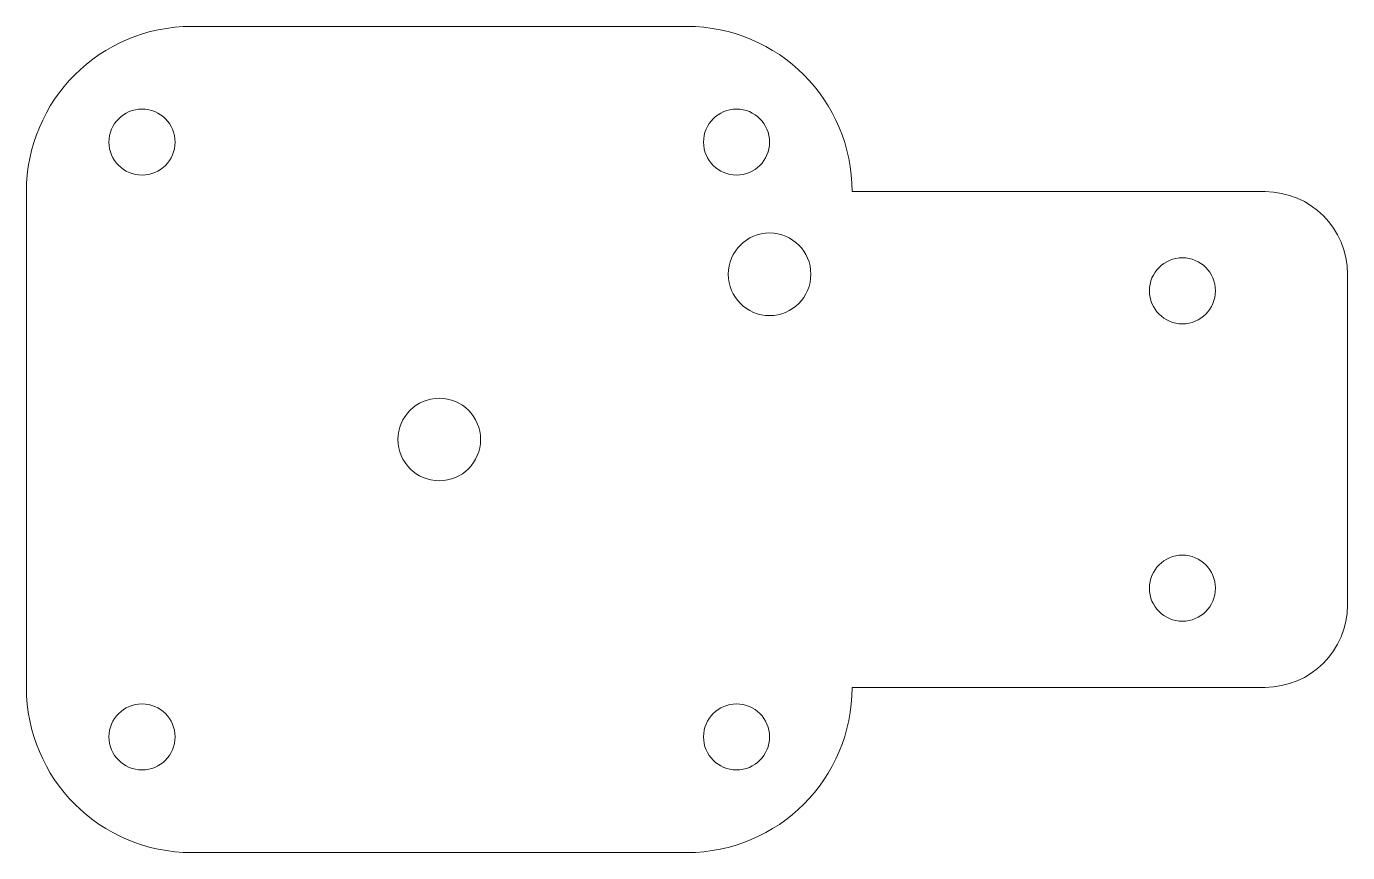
# Model space of a CAD drawing. Header units: millimetres. Extents: x 0 to 80, y 0 to 50.
import ezdxf

# ---------------------------------------------------------------- set-up
doc = ezdxf.new("R2010")
doc.units = ezdxf.units.MM

msp = doc.modelspace()

# ---------------------------------------------------------------- linework, layer by layer
at = {"color": 7, "linetype": 'Continuous', "lineweight": 15}
for p, q in [((10, 50), (40, 50)), ((0, 10), (0, 40)), ((50, 40), (75, 40)), ((80, 35), (80, 15)), ((50, 10), (75, 10)), ((10, 0), (40, 0))]:
    msp.add_line(p, q, dxfattribs=at)
for centre, radius in [((7, 43), 2), ((43, 43), 2), ((45, 35), 2.5), ((70, 34), 2), ((25, 25), 2.5), ((70, 16), 2), ((7, 7), 2), ((43, 7), 2)]:
    msp.add_circle(centre, radius, dxfattribs=at)
for centre, radius, start, end in [((10, 40), 10, 90, 180), ((40, 40), 10, 0, 90), ((75, 35), 5, 0, 90), ((75, 15), 5, 270, 0), ((10, 10), 10, 180, 270), ((40, 10), 10, 270, 0)]:
    msp.add_arc(centre, radius, start, end, dxfattribs=at)

doc.saveas('drawing.dxf')
